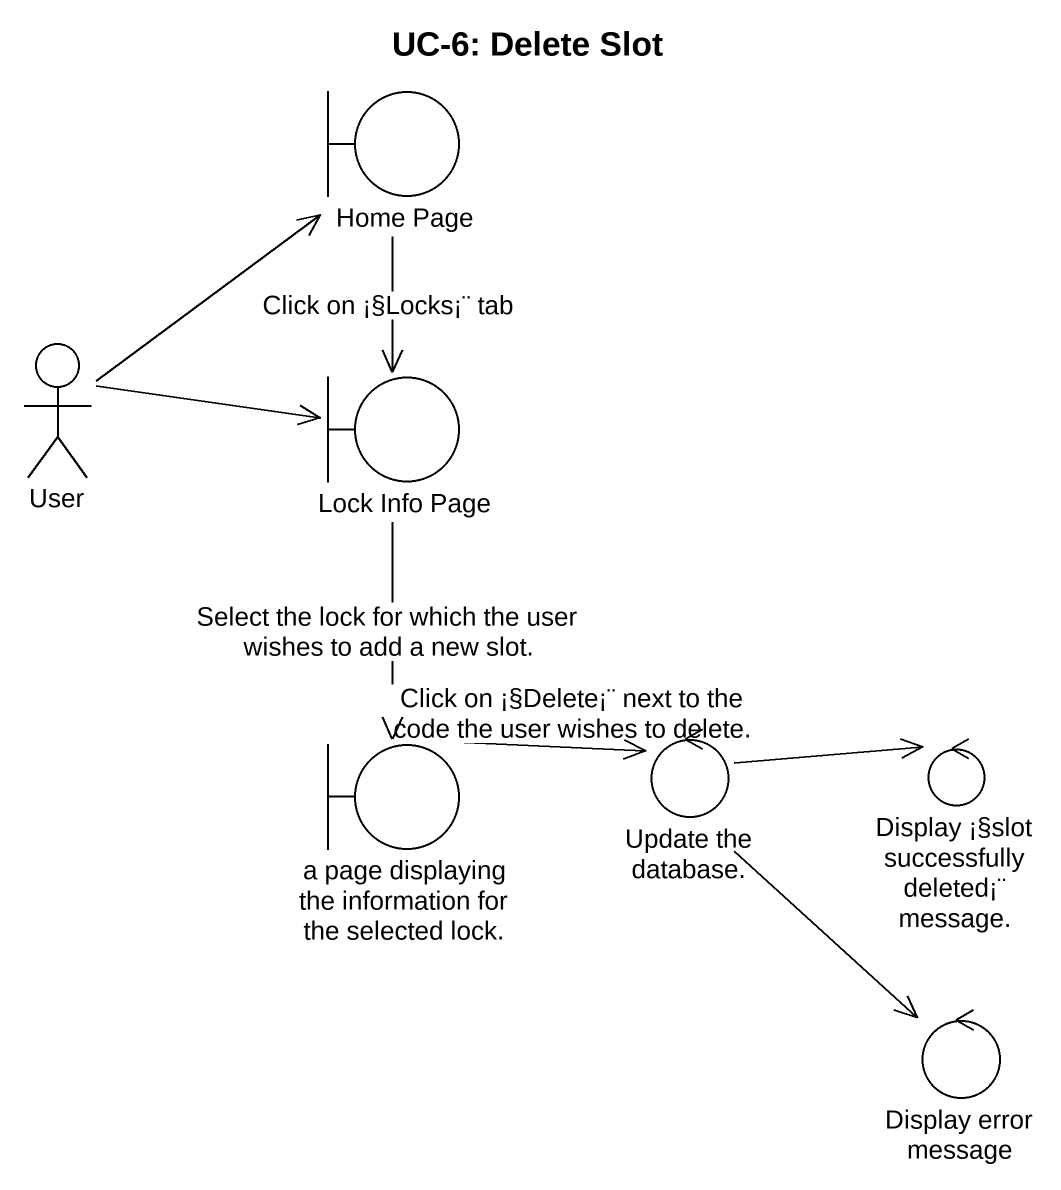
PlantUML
@startuml
title UC-6: Delete Slot
boundary "Home Page" as Home_Page
actor User
boundary "Lock Info Page" as Lock_Info_Page
boundary "a page displaying the information for the selected lock." as a_page_displaying_the
control "Update the database." as Update_the_database
control "Display ¡§slot successfully deleted¡¨ message." as Display_slot_successfully
control "Display error message" as Display_error_message
Home_Page --> Lock_Info_Page : Click on ¡§Locks¡¨ tab
User -up-> Home_Page
User -right-> Lock_Info_Page
Lock_Info_Page --> a_page_displaying_the : Select the lock for which the user wishes to add a new slot.
a_page_displaying_the -right-> Update_the_database : Click on ¡§Delete¡¨ next to the code the user wishes to delete.
Update_the_database -right-> Display_slot_successfully
Update_the_database --> Display_error_message
@enduml
